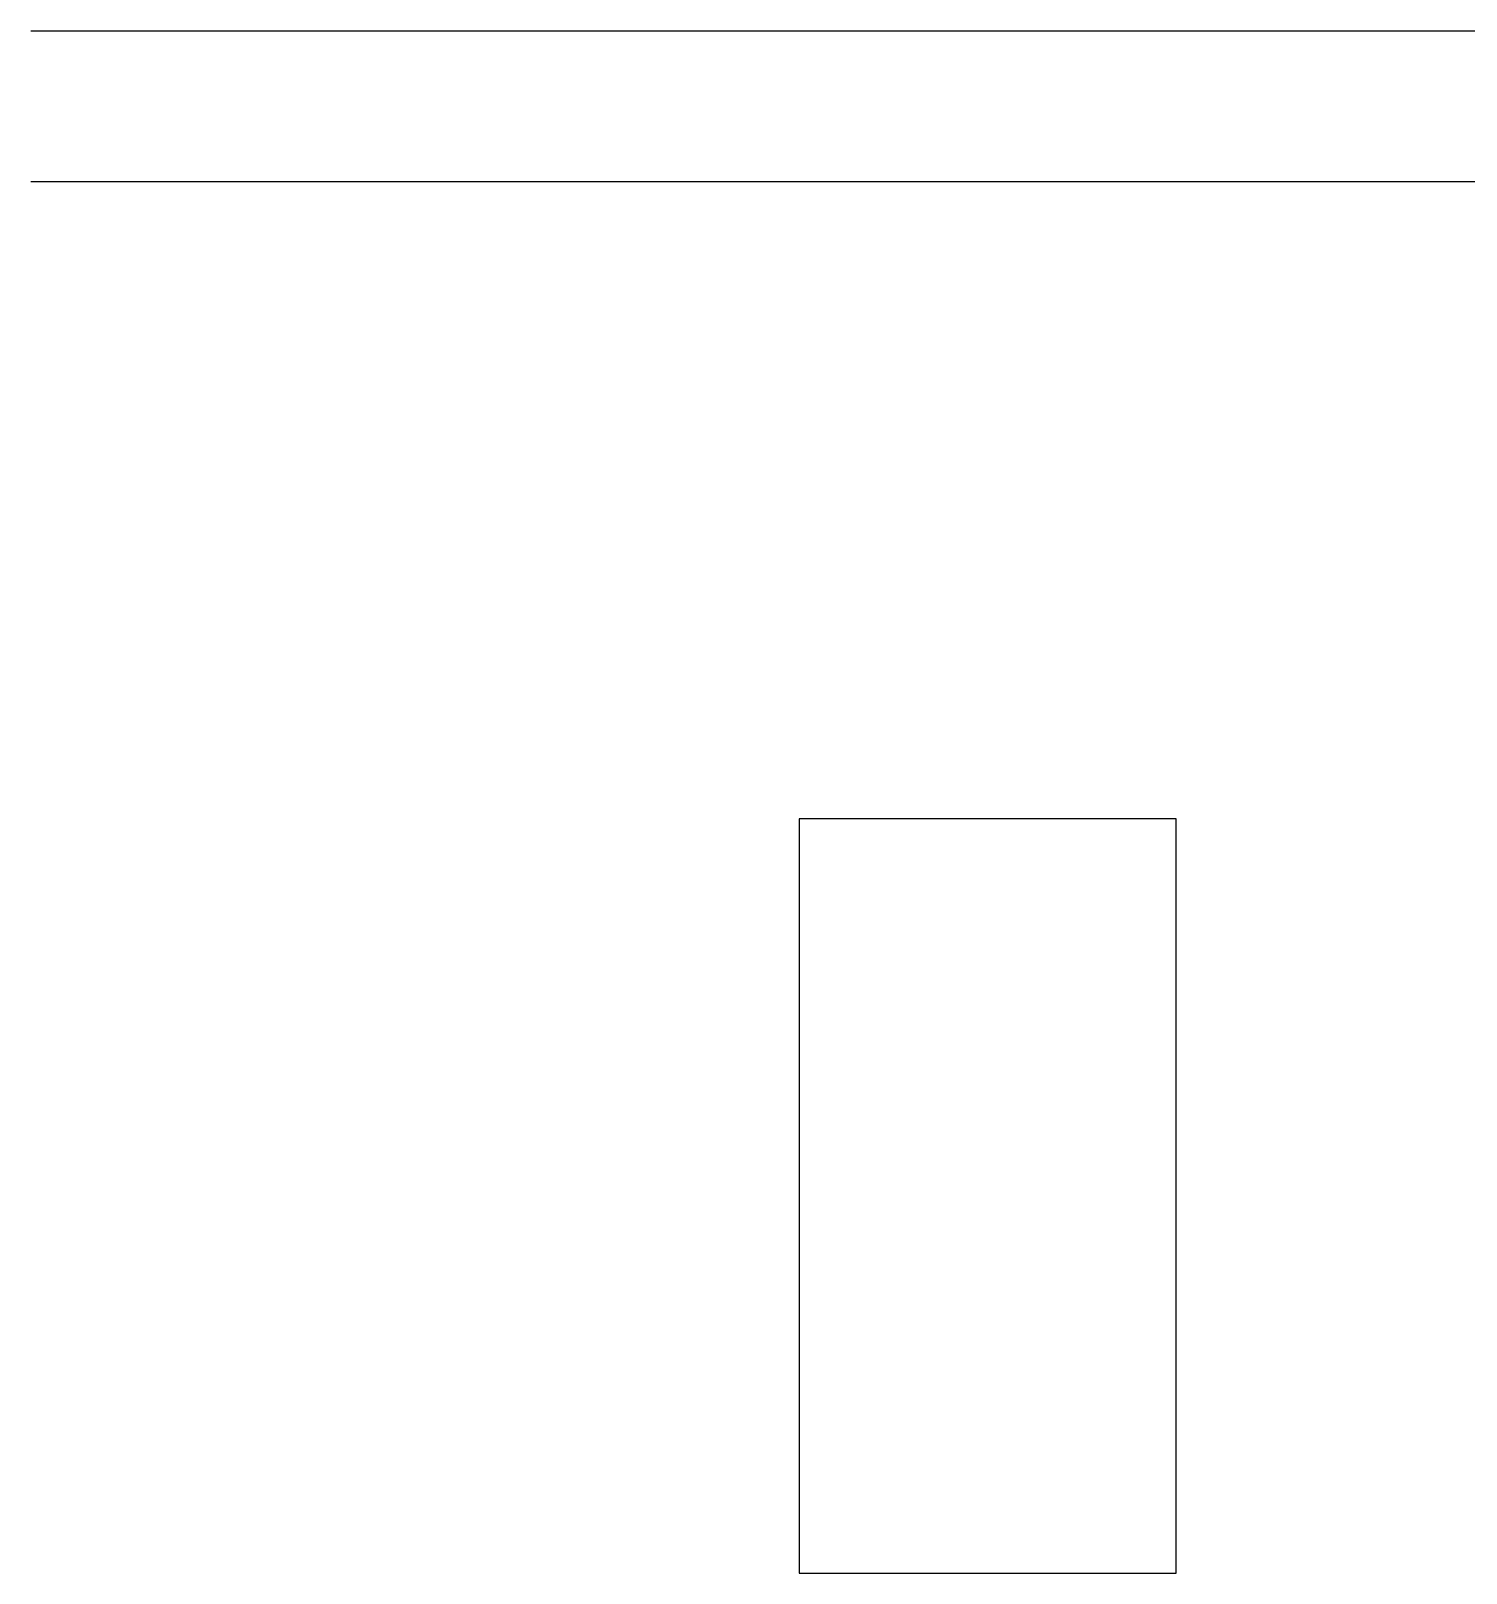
# Model space of a CAD drawing. Extents: x -19 to 297, y 0 to 420.
# Drawn here: x 93.17 to 97.92, y 244.16 to 249.27 of the extents above; entities that cross this region are included whole.
import ezdxf

# ---------------------------------------------------------------- set-up
doc = ezdxf.new("R2010")
doc.units = 0
doc.header["$MEASUREMENT"] = 0
doc.linetypes.add('K5LT_BASIC', pattern=[0])
doc.layers.add('Системный слой', color=7, linetype='Continuous')

# ---------------------------------------------------------------- blocks, each defined once
blk = doc.blocks.new('*U')
at = {"layer": 'Системный слой', "color": 5, "linetype": 'K5LT_BASIC'}
for p, q in [((96.963, 246.6578), (95.713, 246.6578)), ((95.713, 246.6578), (95.713, 244.1578)), ((96.963, 244.1578), (96.963, 246.6578)), ((95.713, 244.1578), (96.963, 244.1578))]:
    blk.add_line(p, q, dxfattribs=at)

msp = doc.modelspace()

# ---------------------------------------------------------------- linework, layer by layer
at = {"layer": 'Системный слой', "color": 5, "linetype": 'K5LT_BASIC'}
for p, q in [((93.1669, 249.2689), (99.1669, 249.2689)), ((99.1667, 248.7688), (93.1667, 248.7688))]:
    msp.add_line(p, q, dxfattribs=at)

# ---------------------------------------------------------------- block references
at = {"layer": 'Системный слой'}
msp.add_blockref('*U', (0, 0), dxfattribs=at)
msp.add_blockref('*U', (0, 0), dxfattribs=at)
msp.add_blockref('*U', (0, 0), dxfattribs=at)
msp.add_blockref('*U', (0, 0), dxfattribs=at)
msp.add_blockref('*U', (0, 0), dxfattribs=at)
msp.add_blockref('*U', (0, 0), dxfattribs=at)
msp.add_blockref('*U', (0, 0), dxfattribs=at)
msp.add_blockref('*U', (0, 0), dxfattribs=at)
msp.add_blockref('*U', (0, 0), dxfattribs=at)
msp.add_blockref('*U', (0, 0), dxfattribs=at)
msp.add_blockref('*U', (0, 0), dxfattribs=at)
msp.add_blockref('*U', (0, 0), dxfattribs=at)
msp.add_blockref('*U', (0, 0), dxfattribs=at)
msp.add_blockref('*U', (0, 0), dxfattribs=at)
msp.add_blockref('*U', (0, 0), dxfattribs=at)
msp.add_blockref('*U', (0, 0), dxfattribs=at)
msp.add_blockref('*U', (0, 0), dxfattribs=at)
msp.add_blockref('*U', (0, 0), dxfattribs=at)
msp.add_blockref('*U', (0, 0), dxfattribs=at)
msp.add_blockref('*U', (0, 0), dxfattribs=at)
msp.add_blockref('*U', (0, 0), dxfattribs=at)
msp.add_blockref('*U', (0, 0), dxfattribs=at)
msp.add_blockref('*U', (0, 0), dxfattribs=at)
msp.add_blockref('*U', (0, 0), dxfattribs=at)
msp.add_blockref('*U', (0, 0), dxfattribs=at)
msp.add_blockref('*U', (0, 0), dxfattribs=at)
msp.add_blockref('*U', (0, 0), dxfattribs=at)
msp.add_blockref('*U', (0, 0), dxfattribs=at)
msp.add_blockref('*U', (0, 0), dxfattribs=at)
msp.add_blockref('*U', (0, 0), dxfattribs=at)
msp.add_blockref('*U', (0, 0), dxfattribs=at)
msp.add_blockref('*U', (0, 0), dxfattribs=at)
msp.add_blockref('*U', (0, 0), dxfattribs=at)
msp.add_blockref('*U', (0, 0), dxfattribs=at)
msp.add_blockref('*U', (0, 0), dxfattribs=at)
msp.add_blockref('*U', (0, 0), dxfattribs=at)
msp.add_blockref('*U', (0, 0), dxfattribs=at)
msp.add_blockref('*U', (0, 0), dxfattribs=at)
msp.add_blockref('*U', (0, 0), dxfattribs=at)
msp.add_blockref('*U', (0, 0), dxfattribs=at)
msp.add_blockref('*U', (0, 0), dxfattribs=at)
msp.add_blockref('*U', (0, 0), dxfattribs=at)
msp.add_blockref('*U', (0, 0), dxfattribs=at)
msp.add_blockref('*U', (0, 0), dxfattribs=at)
msp.add_blockref('*U', (0, 0), dxfattribs=at)
msp.add_blockref('*U', (0, 0), dxfattribs=at)
msp.add_blockref('*U', (0, 0), dxfattribs=at)
msp.add_blockref('*U', (0, 0), dxfattribs=at)
msp.add_blockref('*U', (0, 0), dxfattribs=at)
msp.add_blockref('*U', (0, 0), dxfattribs=at)
msp.add_blockref('*U', (0, 0), dxfattribs=at)
msp.add_blockref('*U', (0, 0), dxfattribs=at)
msp.add_blockref('*U', (0, 0), dxfattribs=at)
msp.add_blockref('*U', (0, 0), dxfattribs=at)
msp.add_blockref('*U', (0, 0), dxfattribs=at)
msp.add_blockref('*U', (0, 0), dxfattribs=at)
msp.add_blockref('*U', (0, 0), dxfattribs=at)
msp.add_blockref('*U', (0, 0), dxfattribs=at)
msp.add_blockref('*U', (0, 0), dxfattribs=at)
msp.add_blockref('*U', (0, 0), dxfattribs=at)
msp.add_blockref('*U', (0, 0), dxfattribs=at)
msp.add_blockref('*U', (0, 0), dxfattribs=at)
msp.add_blockref('*U', (0, 0), dxfattribs=at)
msp.add_blockref('*U', (0, 0), dxfattribs=at)
msp.add_blockref('*U', (0, 0), dxfattribs=at)
msp.add_blockref('*U', (0, 0), dxfattribs=at)
msp.add_blockref('*U', (0, 0), dxfattribs=at)
msp.add_blockref('*U', (0, 0), dxfattribs=at)
msp.add_blockref('*U', (0, 0), dxfattribs=at)
msp.add_blockref('*U', (0, 0), dxfattribs=at)
msp.add_blockref('*U', (0, 0), dxfattribs=at)
msp.add_blockref('*U', (0, 0), dxfattribs=at)
msp.add_blockref('*U', (0, 0), dxfattribs=at)
msp.add_blockref('*U', (0, 0), dxfattribs=at)
msp.add_blockref('*U', (0, 0), dxfattribs=at)
msp.add_blockref('*U', (0, 0), dxfattribs=at)
msp.add_blockref('*U', (0, 0), dxfattribs=at)
msp.add_blockref('*U', (0, 0), dxfattribs=at)
msp.add_blockref('*U', (0, 0), dxfattribs=at)
msp.add_blockref('*U', (0, 0), dxfattribs=at)
msp.add_blockref('*U', (0, 0), dxfattribs=at)
msp.add_blockref('*U', (0, 0), dxfattribs=at)
msp.add_blockref('*U', (0, 0), dxfattribs=at)
msp.add_blockref('*U', (0, 0), dxfattribs=at)
msp.add_blockref('*U', (0, 0), dxfattribs=at)
msp.add_blockref('*U', (0, 0), dxfattribs=at)
msp.add_blockref('*U', (0, 0), dxfattribs=at)
msp.add_blockref('*U', (0, 0), dxfattribs=at)
msp.add_blockref('*U', (0, 0), dxfattribs=at)
msp.add_blockref('*U', (0, 0), dxfattribs=at)
msp.add_blockref('*U', (0, 0), dxfattribs=at)
msp.add_blockref('*U', (0, 0), dxfattribs=at)
msp.add_blockref('*U', (0, 0), dxfattribs=at)
msp.add_blockref('*U', (0, 0), dxfattribs=at)
msp.add_blockref('*U', (0, 0), dxfattribs=at)
msp.add_blockref('*U', (0, 0), dxfattribs=at)
msp.add_blockref('*U', (0, 0), dxfattribs=at)
msp.add_blockref('*U', (0, 0), dxfattribs=at)
msp.add_blockref('*U', (0, 0), dxfattribs=at)
msp.add_blockref('*U', (0, 0), dxfattribs=at)
msp.add_blockref('*U', (0, 0), dxfattribs=at)
msp.add_blockref('*U', (0, 0), dxfattribs=at)
msp.add_blockref('*U', (0, 0), dxfattribs=at)
msp.add_blockref('*U', (0, 0), dxfattribs=at)
msp.add_blockref('*U', (0, 0), dxfattribs=at)
msp.add_blockref('*U', (0, 0), dxfattribs=at)
msp.add_blockref('*U', (0, 0), dxfattribs=at)
msp.add_blockref('*U', (0, 0), dxfattribs=at)
msp.add_blockref('*U', (0, 0), dxfattribs=at)
msp.add_blockref('*U', (0, 0), dxfattribs=at)
msp.add_blockref('*U', (0, 0), dxfattribs=at)
msp.add_blockref('*U', (0, 0), dxfattribs=at)
msp.add_blockref('*U', (0, 0), dxfattribs=at)
msp.add_blockref('*U', (0, 0), dxfattribs=at)
msp.add_blockref('*U', (0, 0), dxfattribs=at)
msp.add_blockref('*U', (0, 0), dxfattribs=at)
msp.add_blockref('*U', (0, 0), dxfattribs=at)
msp.add_blockref('*U', (0, 0), dxfattribs=at)
msp.add_blockref('*U', (0, 0), dxfattribs=at)
msp.add_blockref('*U', (0, 0), dxfattribs=at)
msp.add_blockref('*U', (0, 0), dxfattribs=at)
msp.add_blockref('*U', (0, 0), dxfattribs=at)
msp.add_blockref('*U', (0, 0), dxfattribs=at)
msp.add_blockref('*U', (0, 0), dxfattribs=at)
msp.add_blockref('*U', (0, 0), dxfattribs=at)
msp.add_blockref('*U', (0, 0), dxfattribs=at)
msp.add_blockref('*U', (0, 0), dxfattribs=at)
msp.add_blockref('*U', (0, 0), dxfattribs=at)
msp.add_blockref('*U', (0, 0), dxfattribs=at)
msp.add_blockref('*U', (0, 0), dxfattribs=at)
msp.add_blockref('*U', (0, 0), dxfattribs=at)
msp.add_blockref('*U', (0, 0), dxfattribs=at)
msp.add_blockref('*U', (0, 0), dxfattribs=at)
msp.add_blockref('*U', (0, 0), dxfattribs=at)
msp.add_blockref('*U', (0, 0), dxfattribs=at)
msp.add_blockref('*U', (0, 0), dxfattribs=at)
msp.add_blockref('*U', (0, 0), dxfattribs=at)
msp.add_blockref('*U', (0, 0), dxfattribs=at)
msp.add_blockref('*U', (0, 0), dxfattribs=at)
msp.add_blockref('*U', (0, 0), dxfattribs=at)
msp.add_blockref('*U', (0, 0), dxfattribs=at)
msp.add_blockref('*U', (0, 0), dxfattribs=at)
msp.add_blockref('*U', (0, 0), dxfattribs=at)
msp.add_blockref('*U', (0, 0), dxfattribs=at)
msp.add_blockref('*U', (0, 0), dxfattribs=at)
msp.add_blockref('*U', (0, 0), dxfattribs=at)
msp.add_blockref('*U', (0, 0), dxfattribs=at)
msp.add_blockref('*U', (0, 0), dxfattribs=at)
msp.add_blockref('*U', (0, 0), dxfattribs=at)
msp.add_blockref('*U', (0, 0), dxfattribs=at)
msp.add_blockref('*U', (0, 0), dxfattribs=at)
msp.add_blockref('*U', (0, 0), dxfattribs=at)
msp.add_blockref('*U', (0, 0), dxfattribs=at)
msp.add_blockref('*U', (0, 0), dxfattribs=at)
msp.add_blockref('*U', (0, 0), dxfattribs=at)
msp.add_blockref('*U', (0, 0), dxfattribs=at)
msp.add_blockref('*U', (0, 0), dxfattribs=at)
msp.add_blockref('*U', (0, 0), dxfattribs=at)
msp.add_blockref('*U', (0, 0), dxfattribs=at)
msp.add_blockref('*U', (0, 0), dxfattribs=at)
msp.add_blockref('*U', (0, 0), dxfattribs=at)
msp.add_blockref('*U', (0, 0), dxfattribs=at)
msp.add_blockref('*U', (0, 0), dxfattribs=at)
msp.add_blockref('*U', (0, 0), dxfattribs=at)
msp.add_blockref('*U', (0, 0), dxfattribs=at)
msp.add_blockref('*U', (0, 0), dxfattribs=at)
msp.add_blockref('*U', (0, 0), dxfattribs=at)
msp.add_blockref('*U', (0, 0), dxfattribs=at)
msp.add_blockref('*U', (0, 0), dxfattribs=at)
msp.add_blockref('*U', (0, 0), dxfattribs=at)
msp.add_blockref('*U', (0, 0), dxfattribs=at)
msp.add_blockref('*U', (0, 0), dxfattribs=at)
msp.add_blockref('*U', (0, 0), dxfattribs=at)
msp.add_blockref('*U', (0, 0), dxfattribs=at)
msp.add_blockref('*U', (0, 0), dxfattribs=at)
msp.add_blockref('*U', (0, 0), dxfattribs=at)
msp.add_blockref('*U', (0, 0), dxfattribs=at)
msp.add_blockref('*U', (0, 0), dxfattribs=at)
msp.add_blockref('*U', (0, 0), dxfattribs=at)
msp.add_blockref('*U', (0, 0), dxfattribs=at)
msp.add_blockref('*U', (0, 0), dxfattribs=at)
msp.add_blockref('*U', (0, 0), dxfattribs=at)
msp.add_blockref('*U', (0, 0), dxfattribs=at)
msp.add_blockref('*U', (0, 0), dxfattribs=at)
msp.add_blockref('*U', (0, 0), dxfattribs=at)
msp.add_blockref('*U', (0, 0), dxfattribs=at)
msp.add_blockref('*U', (0, 0), dxfattribs=at)
msp.add_blockref('*U', (0, 0), dxfattribs=at)
msp.add_blockref('*U', (0, 0), dxfattribs=at)
msp.add_blockref('*U', (0, 0), dxfattribs=at)
msp.add_blockref('*U', (0, 0), dxfattribs=at)
msp.add_blockref('*U', (0, 0), dxfattribs=at)
msp.add_blockref('*U', (0, 0), dxfattribs=at)
msp.add_blockref('*U', (0, 0), dxfattribs=at)
msp.add_blockref('*U', (0, 0), dxfattribs=at)
msp.add_blockref('*U', (0, 0), dxfattribs=at)
msp.add_blockref('*U', (0, 0), dxfattribs=at)
msp.add_blockref('*U', (0, 0), dxfattribs=at)
msp.add_blockref('*U', (0, 0), dxfattribs=at)
msp.add_blockref('*U', (0, 0), dxfattribs=at)
msp.add_blockref('*U', (0, 0), dxfattribs=at)
msp.add_blockref('*U', (0, 0), dxfattribs=at)
msp.add_blockref('*U', (0, 0), dxfattribs=at)
msp.add_blockref('*U', (0, 0), dxfattribs=at)
msp.add_blockref('*U', (0, 0), dxfattribs=at)
msp.add_blockref('*U', (0, 0), dxfattribs=at)
msp.add_blockref('*U', (0, 0), dxfattribs=at)
msp.add_blockref('*U', (0, 0), dxfattribs=at)
msp.add_blockref('*U', (0, 0), dxfattribs=at)
msp.add_blockref('*U', (0, 0), dxfattribs=at)
msp.add_blockref('*U', (0, 0), dxfattribs=at)
msp.add_blockref('*U', (0, 0), dxfattribs=at)
msp.add_blockref('*U', (0, 0), dxfattribs=at)
msp.add_blockref('*U', (0, 0), dxfattribs=at)
msp.add_blockref('*U', (0, 0), dxfattribs=at)
msp.add_blockref('*U', (0, 0), dxfattribs=at)
msp.add_blockref('*U', (0, 0), dxfattribs=at)
msp.add_blockref('*U', (0, 0), dxfattribs=at)
msp.add_blockref('*U', (0, 0), dxfattribs=at)
msp.add_blockref('*U', (0, 0), dxfattribs=at)
msp.add_blockref('*U', (0, 0), dxfattribs=at)
msp.add_blockref('*U', (0, 0), dxfattribs=at)
msp.add_blockref('*U', (0, 0), dxfattribs=at)
msp.add_blockref('*U', (0, 0), dxfattribs=at)
msp.add_blockref('*U', (0, 0), dxfattribs=at)
msp.add_blockref('*U', (0, 0), dxfattribs=at)
msp.add_blockref('*U', (0, 0), dxfattribs=at)
msp.add_blockref('*U', (0, 0), dxfattribs=at)
msp.add_blockref('*U', (0, 0), dxfattribs=at)
msp.add_blockref('*U', (0, 0), dxfattribs=at)
msp.add_blockref('*U', (0, 0), dxfattribs=at)
msp.add_blockref('*U', (0, 0), dxfattribs=at)
msp.add_blockref('*U', (0, 0), dxfattribs=at)
msp.add_blockref('*U', (0, 0), dxfattribs=at)
msp.add_blockref('*U', (0, 0), dxfattribs=at)
msp.add_blockref('*U', (0, 0), dxfattribs=at)
msp.add_blockref('*U', (0, 0), dxfattribs=at)
msp.add_blockref('*U', (0, 0), dxfattribs=at)
msp.add_blockref('*U', (0, 0), dxfattribs=at)
msp.add_blockref('*U', (0, 0), dxfattribs=at)
msp.add_blockref('*U', (0, 0), dxfattribs=at)
msp.add_blockref('*U', (0, 0), dxfattribs=at)
msp.add_blockref('*U', (0, 0), dxfattribs=at)
msp.add_blockref('*U', (0, 0), dxfattribs=at)
msp.add_blockref('*U', (0, 0), dxfattribs=at)
msp.add_blockref('*U', (0, 0), dxfattribs=at)
msp.add_blockref('*U', (0, 0), dxfattribs=at)
msp.add_blockref('*U', (0, 0), dxfattribs=at)
msp.add_blockref('*U', (0, 0), dxfattribs=at)
msp.add_blockref('*U', (0, 0), dxfattribs=at)
msp.add_blockref('*U', (0, 0), dxfattribs=at)
msp.add_blockref('*U', (0, 0), dxfattribs=at)
msp.add_blockref('*U', (0, 0), dxfattribs=at)
msp.add_blockref('*U', (0, 0), dxfattribs=at)
msp.add_blockref('*U', (0, 0), dxfattribs=at)
msp.add_blockref('*U', (0, 0), dxfattribs=at)
msp.add_blockref('*U', (0, 0), dxfattribs=at)
msp.add_blockref('*U', (0, 0), dxfattribs=at)
msp.add_blockref('*U', (0, 0), dxfattribs=at)
msp.add_blockref('*U', (0, 0), dxfattribs=at)
msp.add_blockref('*U', (0, 0), dxfattribs=at)
msp.add_blockref('*U', (0, 0), dxfattribs=at)
msp.add_blockref('*U', (0, 0), dxfattribs=at)
msp.add_blockref('*U', (0, 0), dxfattribs=at)
msp.add_blockref('*U', (0, 0), dxfattribs=at)
msp.add_blockref('*U', (0, 0), dxfattribs=at)
msp.add_blockref('*U', (0, 0), dxfattribs=at)
msp.add_blockref('*U', (0, 0), dxfattribs=at)
msp.add_blockref('*U', (0, 0), dxfattribs=at)
msp.add_blockref('*U', (0, 0), dxfattribs=at)
msp.add_blockref('*U', (0, 0), dxfattribs=at)
msp.add_blockref('*U', (0, 0), dxfattribs=at)
msp.add_blockref('*U', (0, 0), dxfattribs=at)
msp.add_blockref('*U', (0, 0), dxfattribs=at)
msp.add_blockref('*U', (0, 0), dxfattribs=at)
msp.add_blockref('*U', (0, 0), dxfattribs=at)
msp.add_blockref('*U', (0, 0), dxfattribs=at)
msp.add_blockref('*U', (0, 0), dxfattribs=at)
msp.add_blockref('*U', (0, 0), dxfattribs=at)
msp.add_blockref('*U', (0, 0), dxfattribs=at)
msp.add_blockref('*U', (0, 0), dxfattribs=at)
msp.add_blockref('*U', (0, 0), dxfattribs=at)
msp.add_blockref('*U', (0, 0), dxfattribs=at)
msp.add_blockref('*U', (0, 0), dxfattribs=at)
msp.add_blockref('*U', (0, 0), dxfattribs=at)
msp.add_blockref('*U', (0, 0), dxfattribs=at)
msp.add_blockref('*U', (0, 0), dxfattribs=at)
msp.add_blockref('*U', (0, 0), dxfattribs=at)
msp.add_blockref('*U', (0, 0), dxfattribs=at)
msp.add_blockref('*U', (0, 0), dxfattribs=at)
msp.add_blockref('*U', (0, 0), dxfattribs=at)
msp.add_blockref('*U', (0, 0), dxfattribs=at)
msp.add_blockref('*U', (0, 0), dxfattribs=at)
msp.add_blockref('*U', (0, 0), dxfattribs=at)
msp.add_blockref('*U', (0, 0), dxfattribs=at)
msp.add_blockref('*U', (0, 0), dxfattribs=at)
msp.add_blockref('*U', (0, 0), dxfattribs=at)
msp.add_blockref('*U', (0, 0), dxfattribs=at)
msp.add_blockref('*U', (0, 0), dxfattribs=at)
msp.add_blockref('*U', (0, 0), dxfattribs=at)
msp.add_blockref('*U', (0, 0), dxfattribs=at)
msp.add_blockref('*U', (0, 0), dxfattribs=at)
msp.add_blockref('*U', (0, 0), dxfattribs=at)
msp.add_blockref('*U', (0, 0), dxfattribs=at)
msp.add_blockref('*U', (0, 0), dxfattribs=at)
msp.add_blockref('*U', (0, 0), dxfattribs=at)
msp.add_blockref('*U', (0, 0), dxfattribs=at)
msp.add_blockref('*U', (0, 0), dxfattribs=at)
msp.add_blockref('*U', (0, 0), dxfattribs=at)
msp.add_blockref('*U', (0, 0), dxfattribs=at)
msp.add_blockref('*U', (0, 0), dxfattribs=at)
msp.add_blockref('*U', (0, 0), dxfattribs=at)
msp.add_blockref('*U', (0, 0), dxfattribs=at)
msp.add_blockref('*U', (0, 0), dxfattribs=at)
msp.add_blockref('*U', (0, 0), dxfattribs=at)
msp.add_blockref('*U', (0, 0), dxfattribs=at)
msp.add_blockref('*U', (0, 0), dxfattribs=at)
msp.add_blockref('*U', (0, 0), dxfattribs=at)
msp.add_blockref('*U', (0, 0), dxfattribs=at)
msp.add_blockref('*U', (0, 0), dxfattribs=at)
msp.add_blockref('*U', (0, 0), dxfattribs=at)
msp.add_blockref('*U', (0, 0), dxfattribs=at)
msp.add_blockref('*U', (0, 0), dxfattribs=at)
msp.add_blockref('*U', (0, 0), dxfattribs=at)
msp.add_blockref('*U', (0, 0), dxfattribs=at)
msp.add_blockref('*U', (0, 0), dxfattribs=at)
msp.add_blockref('*U', (0, 0), dxfattribs=at)
msp.add_blockref('*U', (0, 0), dxfattribs=at)
msp.add_blockref('*U', (0, 0), dxfattribs=at)
msp.add_blockref('*U', (0, 0), dxfattribs=at)
msp.add_blockref('*U', (0, 0), dxfattribs=at)
msp.add_blockref('*U', (0, 0), dxfattribs=at)
msp.add_blockref('*U', (0, 0), dxfattribs=at)
msp.add_blockref('*U', (0, 0), dxfattribs=at)
msp.add_blockref('*U', (0, 0), dxfattribs=at)
msp.add_blockref('*U', (0, 0), dxfattribs=at)
msp.add_blockref('*U', (0, 0), dxfattribs=at)
msp.add_blockref('*U', (0, 0), dxfattribs=at)
msp.add_blockref('*U', (0, 0), dxfattribs=at)
msp.add_blockref('*U', (0, 0), dxfattribs=at)
msp.add_blockref('*U', (0, 0), dxfattribs=at)
msp.add_blockref('*U', (0, 0), dxfattribs=at)
msp.add_blockref('*U', (0, 0), dxfattribs=at)
msp.add_blockref('*U', (0, 0), dxfattribs=at)
msp.add_blockref('*U', (0, 0), dxfattribs=at)
msp.add_blockref('*U', (0, 0), dxfattribs=at)
msp.add_blockref('*U', (0, 0), dxfattribs=at)
msp.add_blockref('*U', (0, 0), dxfattribs=at)
msp.add_blockref('*U', (0, 0), dxfattribs=at)
msp.add_blockref('*U', (0, 0), dxfattribs=at)
msp.add_blockref('*U', (0, 0), dxfattribs=at)
msp.add_blockref('*U', (0, 0), dxfattribs=at)
msp.add_blockref('*U', (0, 0), dxfattribs=at)
msp.add_blockref('*U', (0, 0), dxfattribs=at)
msp.add_blockref('*U', (0, 0), dxfattribs=at)
msp.add_blockref('*U', (0, 0), dxfattribs=at)
msp.add_blockref('*U', (0, 0), dxfattribs=at)
msp.add_blockref('*U', (0, 0), dxfattribs=at)
msp.add_blockref('*U', (0, 0), dxfattribs=at)
msp.add_blockref('*U', (0, 0), dxfattribs=at)
msp.add_blockref('*U', (0, 0), dxfattribs=at)
msp.add_blockref('*U', (0, 0), dxfattribs=at)
msp.add_blockref('*U', (0, 0), dxfattribs=at)
msp.add_blockref('*U', (0, 0), dxfattribs=at)
msp.add_blockref('*U', (0, 0), dxfattribs=at)
msp.add_blockref('*U', (0, 0), dxfattribs=at)
msp.add_blockref('*U', (0, 0), dxfattribs=at)
msp.add_blockref('*U', (0, 0), dxfattribs=at)
msp.add_blockref('*U', (0, 0), dxfattribs=at)
msp.add_blockref('*U', (0, 0), dxfattribs=at)
msp.add_blockref('*U', (0, 0), dxfattribs=at)
msp.add_blockref('*U', (0, 0), dxfattribs=at)
msp.add_blockref('*U', (0, 0), dxfattribs=at)
msp.add_blockref('*U', (0, 0), dxfattribs=at)
msp.add_blockref('*U', (0, 0), dxfattribs=at)
msp.add_blockref('*U', (0, 0), dxfattribs=at)
msp.add_blockref('*U', (0, 0), dxfattribs=at)
msp.add_blockref('*U', (0, 0), dxfattribs=at)
msp.add_blockref('*U', (0, 0), dxfattribs=at)
msp.add_blockref('*U', (0, 0), dxfattribs=at)
msp.add_blockref('*U', (0, 0), dxfattribs=at)
msp.add_blockref('*U', (0, 0), dxfattribs=at)
msp.add_blockref('*U', (0, 0), dxfattribs=at)
msp.add_blockref('*U', (0, 0), dxfattribs=at)
msp.add_blockref('*U', (0, 0), dxfattribs=at)
msp.add_blockref('*U', (0, 0), dxfattribs=at)
msp.add_blockref('*U', (0, 0), dxfattribs=at)
msp.add_blockref('*U', (0, 0), dxfattribs=at)
msp.add_blockref('*U', (0, 0), dxfattribs=at)
msp.add_blockref('*U', (0, 0), dxfattribs=at)
msp.add_blockref('*U', (0, 0), dxfattribs=at)
msp.add_blockref('*U', (0, 0), dxfattribs=at)
msp.add_blockref('*U', (0, 0), dxfattribs=at)
msp.add_blockref('*U', (0, 0), dxfattribs=at)
msp.add_blockref('*U', (0, 0), dxfattribs=at)
msp.add_blockref('*U', (0, 0), dxfattribs=at)
msp.add_blockref('*U', (0, 0), dxfattribs=at)
msp.add_blockref('*U', (0, 0), dxfattribs=at)
msp.add_blockref('*U', (0, 0), dxfattribs=at)
msp.add_blockref('*U', (0, 0), dxfattribs=at)
msp.add_blockref('*U', (0, 0), dxfattribs=at)
msp.add_blockref('*U', (0, 0), dxfattribs=at)
msp.add_blockref('*U', (0, 0), dxfattribs=at)
msp.add_blockref('*U', (0, 0), dxfattribs=at)
msp.add_blockref('*U', (0, 0), dxfattribs=at)
msp.add_blockref('*U', (0, 0), dxfattribs=at)
msp.add_blockref('*U', (0, 0), dxfattribs=at)
msp.add_blockref('*U', (0, 0), dxfattribs=at)
msp.add_blockref('*U', (0, 0), dxfattribs=at)
msp.add_blockref('*U', (0, 0), dxfattribs=at)
msp.add_blockref('*U', (0, 0), dxfattribs=at)
msp.add_blockref('*U', (0, 0), dxfattribs=at)
msp.add_blockref('*U', (0, 0), dxfattribs=at)
msp.add_blockref('*U', (0, 0), dxfattribs=at)
msp.add_blockref('*U', (0, 0), dxfattribs=at)
msp.add_blockref('*U', (0, 0), dxfattribs=at)
msp.add_blockref('*U', (0, 0), dxfattribs=at)
msp.add_blockref('*U', (0, 0), dxfattribs=at)
msp.add_blockref('*U', (0, 0), dxfattribs=at)
msp.add_blockref('*U', (0, 0), dxfattribs=at)
msp.add_blockref('*U', (0, 0), dxfattribs=at)
msp.add_blockref('*U', (0, 0), dxfattribs=at)
msp.add_blockref('*U', (0, 0), dxfattribs=at)
msp.add_blockref('*U', (0, 0), dxfattribs=at)
msp.add_blockref('*U', (0, 0), dxfattribs=at)
msp.add_blockref('*U', (0, 0), dxfattribs=at)
msp.add_blockref('*U', (0, 0), dxfattribs=at)
msp.add_blockref('*U', (0, 0), dxfattribs=at)
msp.add_blockref('*U', (0, 0), dxfattribs=at)
msp.add_blockref('*U', (0, 0), dxfattribs=at)
msp.add_blockref('*U', (0, 0), dxfattribs=at)
msp.add_blockref('*U', (0, 0), dxfattribs=at)
msp.add_blockref('*U', (0, 0), dxfattribs=at)
msp.add_blockref('*U', (0, 0), dxfattribs=at)
msp.add_blockref('*U', (0, 0), dxfattribs=at)
msp.add_blockref('*U', (0, 0), dxfattribs=at)
msp.add_blockref('*U', (0, 0), dxfattribs=at)
msp.add_blockref('*U', (0, 0), dxfattribs=at)
msp.add_blockref('*U', (0, 0), dxfattribs=at)
msp.add_blockref('*U', (0, 0), dxfattribs=at)
msp.add_blockref('*U', (0, 0), dxfattribs=at)
msp.add_blockref('*U', (0, 0), dxfattribs=at)
msp.add_blockref('*U', (0, 0), dxfattribs=at)
msp.add_blockref('*U', (0, 0), dxfattribs=at)
msp.add_blockref('*U', (0, 0), dxfattribs=at)
msp.add_blockref('*U', (0, 0), dxfattribs=at)
msp.add_blockref('*U', (0, 0), dxfattribs=at)
msp.add_blockref('*U', (0, 0), dxfattribs=at)
msp.add_blockref('*U', (0, 0), dxfattribs=at)
msp.add_blockref('*U', (0, 0), dxfattribs=at)

doc.saveas('drawing.dxf')
